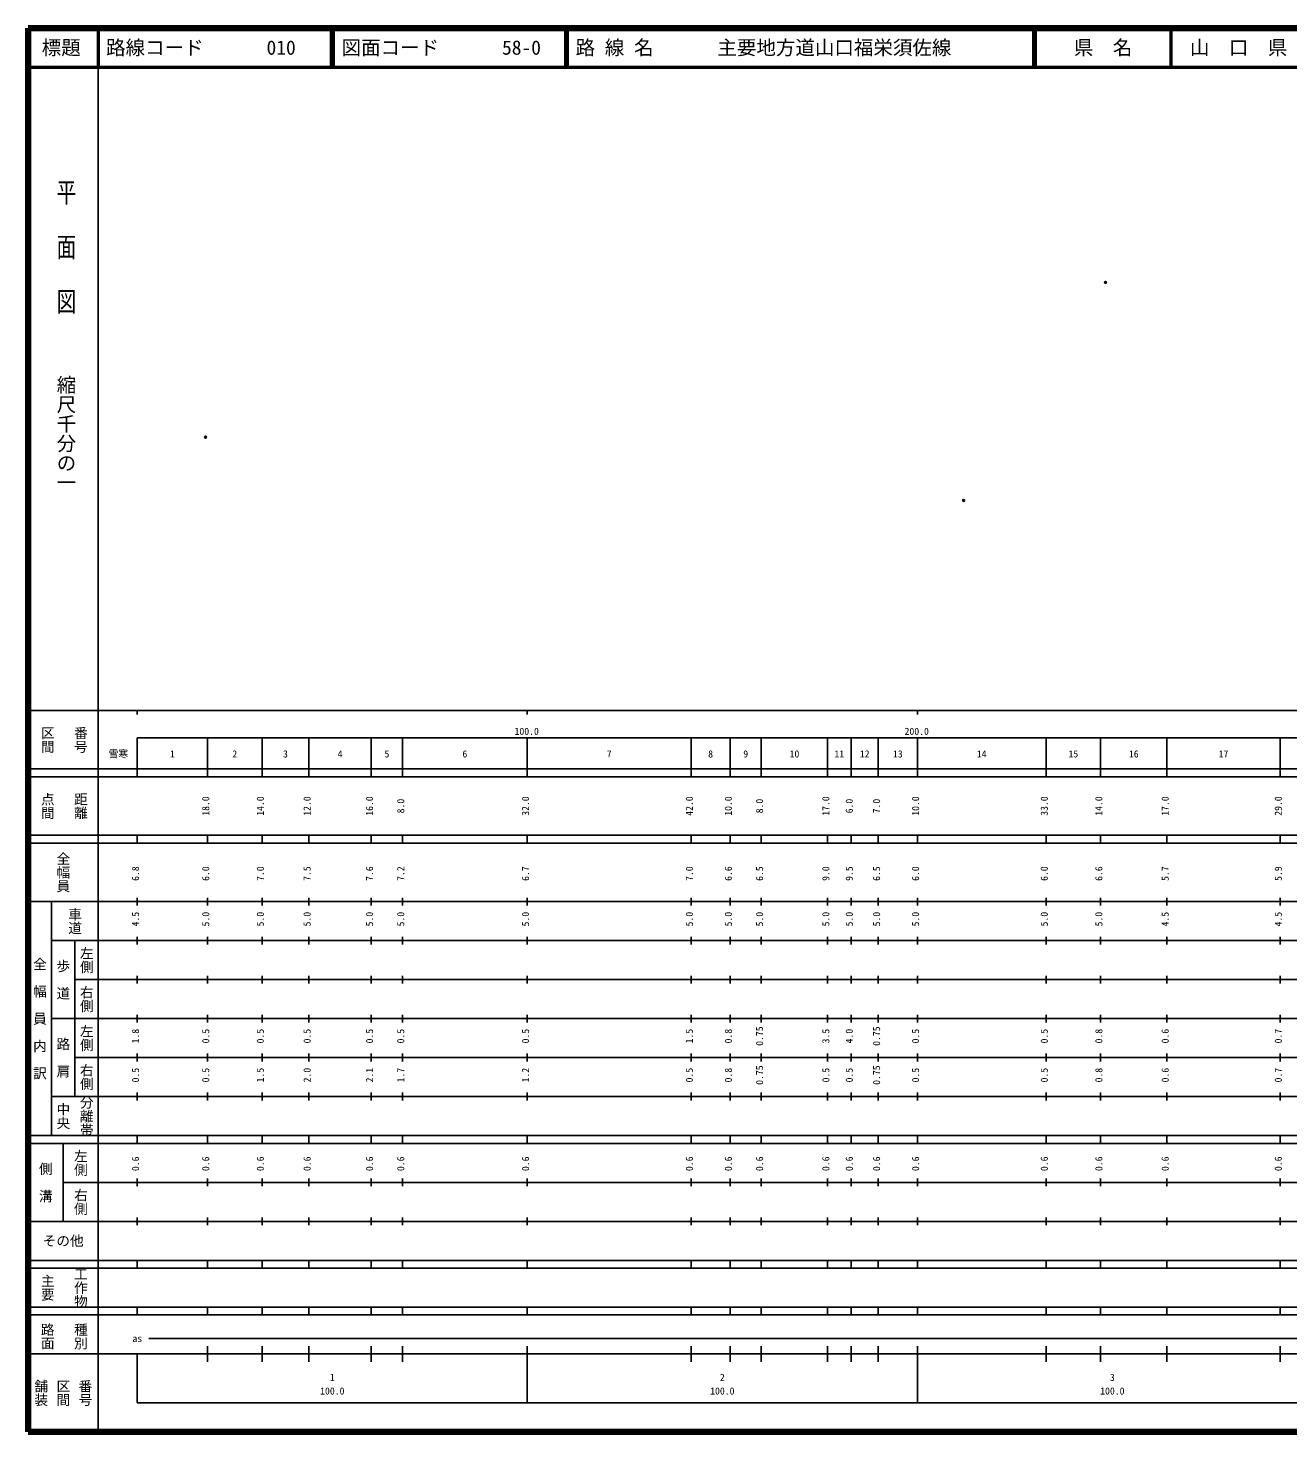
# Model space of a CAD drawing. Units: millimetres on the paper. Extents: x 40 to 680, y 20 to 380.
# Drawn here: x 40 to 363, y 20 to 380 of the extents above; entities that cross this region are included whole.
import ezdxf
from ezdxf.enums import TextEntityAlignment as Align

# ---------------------------------------------------------------- set-up
doc = ezdxf.new("R2010")
doc.units = ezdxf.units.MM
doc.header["$PDMODE"] = 32
doc.header["$PDSIZE"] = 0.5
doc.layers.add('M-OTRS', color=6, linetype='Continuous')
doc.layers.add('M-TTL-TXT', color=7, linetype='Continuous')
for name, color, linetype, lineweight in [('M-TTL', 2, 'Continuous', 140), ('M-TTL-BAND', 7, 'Continuous', 25), ('M-TTL-LINE', 7, 'Continuous', 50)]:
    doc.layers.add(name, color=color, linetype=linetype, lineweight=lineweight)
doc.styles.add('@ＭＳ ゴシック', font='')
doc.styles.add('ＭＳ ゴシック', font='')
doc.styles.get('@ＭＳ ゴシック').set_extended_font_data('@MS Gothic')
doc.styles.get('ＭＳ ゴシック').set_extended_font_data('MS Gothic')

msp = doc.modelspace()

# ---------------------------------------------------------------- linework, layer by layer
at = {"layer": 'M-OTRS'}
for p in [(316.275, 314.793), (85.513, 275.07), (279.875, 258.874)]:
    msp.add_point(p, dxfattribs=at)
at = {"layer": 'M-TTL'}
for p, q in [((40, 380), (40, 20)), ((680, 380), (40, 380)), ((40, 20), (680, 20))]:
    msp.add_line(p, q, dxfattribs=at)
at = {"layer": 'M-TTL-BAND'}
for p, q in [((58, 370), (58, 20)), ((40, 205), (579, 205)), ((68, 205), (68, 204)), ((168, 205), (168, 204)), ((268, 205), (268, 204)), ((68, 198), (579, 198)), ((68, 198), (68, 188)), ((86, 188), (86, 198)), ((100, 188), (100, 198)), ((112, 188), (112, 198)), ((128, 188), (128, 198)), ((136, 188), (136, 198)), ((168, 188), (168, 198)), ((210, 188), (210, 198)), ((220, 188), (220, 198)), ((228, 188), (228, 198)), ((245, 188), (245, 198)), ((251, 188), (251, 198)), ((258, 188), (258, 198)), ((268, 188), (268, 198)), ((301, 188), (301, 198)), ((315, 188), (315, 198)), ((332, 188), (332, 198)), ((361, 188), (361, 198)), ((40, 190), (579, 190)), ((40, 188), (579, 188)), ((40, 173), (579, 173)), ((68, 171), (68, 173)), ((86, 171), (86, 173)), ((100, 171), (100, 173)), ((112, 171), (112, 173)), ((128, 171), (128, 173)), ((136, 171), (136, 173)), ((168, 171), (168, 173)), ((210, 171), (210, 173)), ((220, 171), (220, 173)), ((228, 171), (228, 173)), ((245, 171), (245, 173)), ((251, 171), (251, 173)), ((258, 171), (258, 173)), ((268, 171), (268, 173)), ((301, 171), (301, 173)), ((315, 171), (315, 173)), ((332, 171), (332, 173)), ((361, 171), (361, 173)), ((40, 171), (579, 171)), ((40, 156), (579, 156)), ((46, 96), (46, 156)), ((68, 155), (68, 157)), ((86, 155), (86, 157)), ((100, 155), (100, 157)), ((112, 155), (112, 157)), ((128, 155), (128, 157)), ((136, 155), (136, 157)), ((168, 155), (168, 157)), ((210, 155), (210, 157)), ((220, 155), (220, 157)), ((228, 155), (228, 157)), ((245, 155), (245, 157)), ((251, 155), (251, 157)), ((258, 155), (258, 157)), ((268, 155), (268, 157)), ((301, 155), (301, 157)), ((315, 155), (315, 157)), ((332, 155), (332, 157)), ((361, 155), (361, 157)), ((46, 146), (579, 146)), ((52, 146), (52, 106)), ((68, 145), (68, 147)), ((86, 145), (86, 147)), ((100, 145), (100, 147)), ((112, 145), (112, 147)), ((128, 145), (128, 147)), ((136, 145), (136, 147)), ((168, 145), (168, 147)), ((210, 145), (210, 147)), ((220, 145), (220, 147)), ((228, 145), (228, 147)), ((245, 145), (245, 147)), ((251, 145), (251, 147)), ((258, 145), (258, 147)), ((268, 145), (268, 147)), ((301, 145), (301, 147)), ((315, 145), (315, 147)), ((332, 145), (332, 147)), ((361, 145), (361, 147)), ((68, 135), (68, 137)), ((86, 135), (86, 137)), ((100, 135), (100, 137)), ((112, 135), (112, 137)), ((128, 135), (128, 137)), ((136, 135), (136, 137)), ((168, 135), (168, 137)), ((210, 135), (210, 137)), ((220, 135), (220, 137)), ((228, 135), (228, 137)), ((245, 135), (245, 137)), ((251, 135), (251, 137)), ((258, 135), (258, 137)), ((268, 135), (268, 137)), ((301, 135), (301, 137)), ((315, 135), (315, 137)), ((332, 135), (332, 137)), ((361, 135), (361, 137)), ((52, 136), (579, 136)), ((46, 126), (579, 126)), ((68, 125), (68, 127)), ((86, 125), (86, 127)), ((100, 125), (100, 127)), ((112, 125), (112, 127)), ((128, 125), (128, 127)), ((136, 125), (136, 127)), ((168, 125), (168, 127)), ((210, 125), (210, 127)), ((220, 125), (220, 127)), ((228, 125), (228, 127)), ((245, 125), (245, 127)), ((251, 125), (251, 127)), ((258, 125), (258, 127)), ((268, 125), (268, 127)), ((301, 125), (301, 127)), ((315, 125), (315, 127)), ((332, 125), (332, 127)), ((361, 125), (361, 127)), ((52, 116), (579, 116)), ((68, 115), (68, 117)), ((86, 115), (86, 117)), ((100, 115), (100, 117)), ((112, 115), (112, 117)), ((128, 115), (128, 117)), ((136, 115), (136, 117)), ((168, 115), (168, 117)), ((210, 115), (210, 117)), ((220, 115), (220, 117)), ((228, 115), (228, 117)), ((245, 115), (245, 117)), ((251, 115), (251, 117)), ((258, 115), (258, 117)), ((268, 115), (268, 117)), ((301, 115), (301, 117)), ((315, 115), (315, 117)), ((332, 115), (332, 117)), ((361, 115), (361, 117)), ((46, 106), (579, 106)), ((68, 105), (68, 107)), ((86, 105), (86, 107)), ((100, 105), (100, 107)), ((112, 105), (112, 107)), ((128, 105), (128, 107)), ((136, 105), (136, 107)), ((168, 105), (168, 107)), ((210, 105), (210, 107)), ((220, 105), (220, 107)), ((228, 105), (228, 107)), ((245, 105), (245, 107)), ((251, 105), (251, 107)), ((258, 105), (258, 107)), ((268, 105), (268, 107)), ((301, 105), (301, 107)), ((315, 105), (315, 107)), ((332, 105), (332, 107)), ((361, 105), (361, 107)), ((40, 96), (579, 96)), ((40, 94), (579, 94)), ((49, 94), (49, 74)), ((68, 94), (68, 96)), ((86, 94), (86, 96)), ((100, 94), (100, 96)), ((112, 94), (112, 96)), ((128, 94), (128, 96)), ((136, 94), (136, 96)), ((168, 94), (168, 96)), ((210, 94), (210, 96)), ((220, 94), (220, 96)), ((228, 94), (228, 96)), ((245, 94), (245, 96)), ((251, 94), (251, 96)), ((258, 94), (258, 96)), ((268, 94), (268, 96)), ((301, 94), (301, 96)), ((315, 94), (315, 96)), ((332, 94), (332, 96)), ((361, 94), (361, 96)), ((49, 84), (579, 84)), ((68, 83), (68, 85)), ((86, 83), (86, 85)), ((100, 83), (100, 85)), ((112, 83), (112, 85)), ((128, 83), (128, 85)), ((136, 83), (136, 85)), ((168, 83), (168, 85)), ((210, 83), (210, 85)), ((220, 83), (220, 85)), ((228, 83), (228, 85)), ((245, 83), (245, 85)), ((251, 83), (251, 85)), ((258, 83), (258, 85)), ((268, 83), (268, 85)), ((301, 83), (301, 85)), ((315, 83), (315, 85)), ((332, 83), (332, 85)), ((361, 83), (361, 85)), ((40, 74), (579, 74)), ((68, 73), (68, 75)), ((86, 73), (86, 75)), ((100, 73), (100, 75)), ((112, 73), (112, 75)), ((128, 73), (128, 75)), ((136, 73), (136, 75)), ((168, 73), (168, 75)), ((210, 73), (210, 75)), ((220, 73), (220, 75)), ((228, 73), (228, 75)), ((245, 73), (245, 75)), ((251, 73), (251, 75)), ((258, 73), (258, 75)), ((268, 73), (268, 75)), ((301, 73), (301, 75)), ((315, 73), (315, 75)), ((332, 73), (332, 75)), ((361, 73), (361, 75)), ((40, 64), (579, 64)), ((40, 62), (579, 62)), ((68, 62), (68, 64)), ((86, 62), (86, 64)), ((100, 62), (100, 64)), ((112, 62), (112, 64)), ((128, 62), (128, 64)), ((136, 62), (136, 64)), ((168, 62), (168, 64)), ((210, 62), (210, 64)), ((220, 62), (220, 64)), ((228, 62), (228, 64)), ((245, 62), (245, 64)), ((251, 62), (251, 64)), ((258, 62), (258, 64)), ((268, 62), (268, 64)), ((301, 62), (301, 64)), ((315, 62), (315, 64)), ((332, 62), (332, 64)), ((361, 62), (361, 64)), ((40, 52), (579, 52)), ((68, 50), (68, 52)), ((86, 50), (86, 52)), ((100, 50), (100, 52)), ((112, 50), (112, 52)), ((128, 50), (128, 52)), ((136, 50), (136, 52)), ((168, 50), (168, 52)), ((210, 50), (210, 52)), ((220, 50), (220, 52)), ((228, 50), (228, 52)), ((245, 50), (245, 52)), ((251, 50), (251, 52)), ((258, 50), (258, 52)), ((268, 50), (268, 52)), ((301, 50), (301, 52)), ((315, 50), (315, 52)), ((332, 50), (332, 52)), ((361, 50), (361, 52)), ((40, 50), (579, 50)), ((71, 44), (565, 44)), ((40, 40), (579, 40)), ((68, 40), (68, 27.5)), ((86, 38), (86, 42)), ((100, 38), (100, 42)), ((112, 38), (112, 42)), ((128, 38), (128, 42)), ((136, 38), (136, 42)), ((168, 27.5), (168, 42)), ((210, 38), (210, 42)), ((220, 38), (220, 42)), ((228, 38), (228, 42)), ((245, 38), (245, 42)), ((251, 38), (251, 42)), ((258, 38), (258, 42)), ((268, 27.5), (268, 42)), ((301, 38), (301, 42)), ((315, 38), (315, 42)), ((332, 38), (332, 42)), ((361, 38), (361, 42)), ((68, 27.5), (579, 27.5))]:
    msp.add_line(p, q, dxfattribs=at)
at = {"layer": 'M-TTL-LINE'}
for p, q in [((58, 380), (58, 370)), ((117.75, 380), (117.75, 370)), ((118.25, 380), (118.25, 370)), ((177.75, 380), (177.75, 370)), ((178.25, 380), (178.25, 370)), ((297.75, 380), (297.75, 370)), ((298.25, 380), (298.25, 370)), ((333, 380), (333, 370)), ((40, 370), (680, 370))]:
    msp.add_line(p, q, dxfattribs=at)

# ---------------------------------------------------------------- texts
at = {"layer": 'M-TTL-BAND', "style": '@ＭＳ ゴシック', "width": 1.4}
msp.add_text('平  面  図', height=3.666, rotation=270, dxfattribs=at).set_placement((49.777, 306.475), align=Align.MIDDLE_RIGHT)
at = {"layer": 'M-TTL-BAND', "style": '@ＭＳ ゴシック'}
msp.add_text('縮尺千分の一', height=3.666, rotation=270, dxfattribs=at).set_placement((49.777, 261.03), align=Align.MIDDLE_RIGHT)
for s, p in [('区間', (45, 197.5)), ('番号', (53.5, 197.5)), ('点間', (45, 180.5)), ('距離', (53.5, 180.5)), ('全幅員', (49, 163.5)), ('車道', (52, 151)), ('左側', (55, 141)), ('全\u3000幅\u3000員\u3000内\u3000訳', (43, 126)), ('歩\u3000道', (49, 136)), ('右側', (55, 131)), ('左側', (55, 121)), ('路\u3000肩', (49, 116)), ('右側', (55, 111)), ('分離帯', (55, 101)), ('中央', (49, 101)), ('左側', (53.5, 89)), ('側\u3000溝', (44.5, 84)), ('右側', (53.5, 79)), ('工作物', (53.5, 57)), ('主要', (45, 57)), ('路面', (45, 44.5)), ('種別', (53.5, 44.5)), ('舗装', (43.333, 30)), ('区間', (49, 30)), ('番号', (54.667, 30))]:
    msp.add_text(s, height=2.566, rotation=270, dxfattribs=at).set_placement(p, align=Align.MIDDLE_CENTER)
at = {"layer": 'M-TTL-BAND', "style": 'ＭＳ ゴシック'}
for s, p in [('100.0', (167.844, 198.195)), ('200.0', (267.844, 198.195)), ('雪寒', (63.144, 192.405)), ('1', (77, 192.405)), ('2', (93, 192.405)), ('3', (106, 192.405)), ('4', (120, 192.405)), ('5', (132, 192.405)), ('6', (152, 192.405)), ('7', (189, 192.405)), ('8', (215, 192.405)), ('9', (224, 192.405)), ('10', (236.5, 192.405)), ('11', (248, 192.405)), ('12', (254.5, 192.405)), ('13', (263, 192.405)), ('14', (284.5, 192.405)), ('15', (308, 192.405)), ('16', (323.5, 192.405)), ('17', (346.5, 192.405)), ('as', (68, 42.5)), ('1', (118, 32.523)), ('2', (218, 32.523)), ('3', (318, 32.523)), ('100.0', (118, 29.033)), ('100.0', (218, 29.033)), ('100.0', (318, 29.033))]:
    msp.add_text(s, height=1.833, dxfattribs=at).set_placement(p, align=Align.BOTTOM_CENTER)
for s, p in [('18.0', (87, 180.5)), ('14.0', (101, 180.5)), ('12.0', (113, 180.5)), ('16.0', (129, 180.5)), ('8.0', (137, 180.5)), ('32.0', (169, 180.5)), ('42.0', (211, 180.5)), ('10.0', (221, 180.5)), ('8.0', (229, 180.5)), ('17.0', (246, 180.5)), ('6.0', (252, 180.5)), ('7.0', (259, 180.5)), ('10.0', (269, 180.5)), ('33.0', (302, 180.5)), ('14.0', (316, 180.5)), ('17.0', (333, 180.5)), ('29.0', (362, 180.5)), ('6.8', (69, 163.174)), ('6.0', (87, 163.174)), ('7.0', (101, 163.174)), ('7.5', (113, 163.174)), ('7.6', (129, 163.174)), ('7.2', (137, 163.174)), ('6.7', (169, 163.174)), ('7.0', (211, 163.174)), ('6.6', (221, 163.174)), ('6.5', (229, 163.174)), ('9.0', (246, 163.174)), ('9.5', (252, 163.174)), ('6.5', (259, 163.174)), ('6.0', (269, 163.174)), ('6.0', (302, 163.174)), ('6.6', (316, 163.174)), ('5.7', (333, 163.174)), ('5.9', (362, 163.174)), ('4.5', (69, 151.5)), ('5.0', (87, 151.5)), ('5.0', (101, 151.5)), ('5.0', (113, 151.5)), ('5.0', (129, 151.5)), ('5.0', (137, 151.5)), ('5.0', (169, 151.5)), ('5.0', (211, 151.5)), ('5.0', (221, 151.5)), ('5.0', (229, 151.5)), ('5.0', (246, 151.5)), ('5.0', (252, 151.5)), ('5.0', (259, 151.5)), ('5.0', (269, 151.5)), ('5.0', (302, 151.5)), ('5.0', (316, 151.5)), ('4.5', (333, 151.5)), ('4.5', (362, 151.5)), ('1.8', (69, 121.5)), ('0.5', (87, 121.5)), ('0.5', (101, 121.5)), ('0.5', (113, 121.5)), ('0.5', (129, 121.5)), ('0.5', (137, 121.5)), ('0.5', (169, 121.5)), ('1.5', (211, 121.5)), ('0.8', (221, 121.5)), ('0.75', (229, 121.5)), ('3.5', (246, 121.5)), ('4.0', (252, 121.5)), ('0.75', (259, 121.5)), ('0.5', (269, 121.5)), ('0.5', (302, 121.5)), ('0.8', (316, 121.5)), ('0.6', (333, 121.5)), ('0.7', (362, 121.5)), ('0.5', (69, 111.5)), ('0.5', (87, 111.5)), ('1.5', (101, 111.5)), ('2.0', (113, 111.5)), ('2.1', (129, 111.5)), ('1.7', (137, 111.5)), ('1.2', (169, 111.5)), ('0.5', (211, 111.5)), ('0.8', (221, 111.5)), ('0.75', (229, 111.5)), ('0.5', (246, 111.5)), ('0.5', (252, 111.5)), ('0.75', (259, 111.5)), ('0.5', (269, 111.5)), ('0.5', (302, 111.5)), ('0.8', (316, 111.5)), ('0.6', (333, 111.5)), ('0.7', (362, 111.5)), ('0.6', (69, 88.764)), ('0.6', (87, 88.764)), ('0.6', (101, 88.764)), ('0.6', (113, 88.764)), ('0.6', (129, 88.764)), ('0.6', (137, 88.764)), ('0.6', (169, 88.764)), ('0.6', (211, 88.764)), ('0.6', (221, 88.764)), ('0.6', (229, 88.764)), ('0.6', (246, 88.764)), ('0.6', (252, 88.764)), ('0.6', (259, 88.764)), ('0.6', (269, 88.764)), ('0.6', (302, 88.764)), ('0.6', (316, 88.764)), ('0.6', (333, 88.764)), ('0.6', (362, 88.764))]:
    msp.add_text(s, height=1.833, rotation=90, dxfattribs=at).set_placement(p, align=Align.BOTTOM_CENTER)
msp.add_text('その他', height=2.566, dxfattribs=at).set_placement((49, 69), align=Align.MIDDLE_CENTER)
at = {"layer": 'M-TTL-TXT', "style": 'ＭＳ ゴシック'}
for s, p in [('標題', (48.5, 375)), ('県\u3000名', (315.625, 375)), ('山\u3000口\u3000県', (350.375, 375))]:
    msp.add_text(s, height=3.666, dxfattribs=at).set_placement(p, align=Align.MIDDLE_CENTER)
for s, p in [('路線コード', (60, 375)), ('010', (101.142, 375)), ('図面コード', (120.38, 375)), ('58-0', (161.521, 375)), ('路 線 名', (180.38, 375)), ('主要地方道山口福栄須佐線', (216.734, 375))]:
    msp.add_text(s, height=3.666, dxfattribs=at).set_placement(p, align=Align.MIDDLE_LEFT)

doc.saveas('drawing.dxf')
